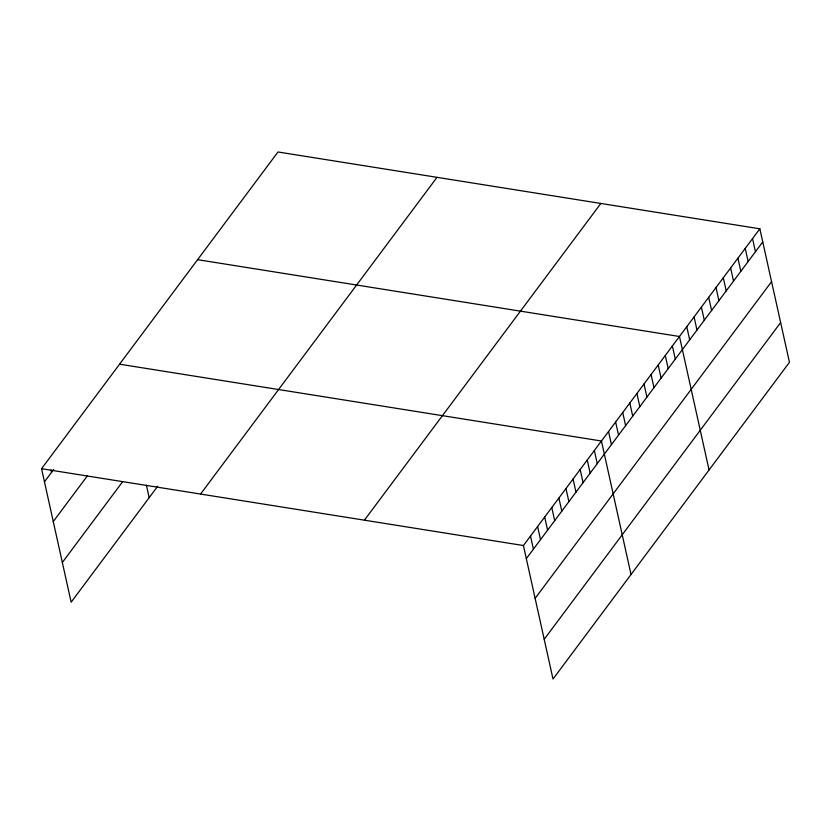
<?xml version="1.0" encoding="UTF-8"?>
<svg xmlns="http://www.w3.org/2000/svg" width="831" height="831" viewBox="0 0 831 831"><rect width="100%" height="100%" fill="white"/><g stroke="black" fill="none" stroke-linecap="round" stroke-linejoin="round"><path stroke-width="1.25" d="M157.682 486.27L71.144 602.195L41.55 468.705L277.99 151.98L759.856 228.805L789.45 362.295L553.01 679.02L523.416 545.531L759.856 228.805M44.459 481.824L53.683 469.473M53.267 521.546L87.317 475.945M62.335 562.473L122.635 481.71M200.562 494.061L437.013 177.335M364.404 520.175L600.844 203.46M526.324 558.65L762.765 241.925M535.133 598.372L771.573 281.647M544.201 639.299L780.641 322.573M197.601 259.667L679.467 336.493L709.061 469.982M119.581 364.186L601.436 441.012L631.03 574.501M41.55 468.705L523.416 545.531M752.543 238.601L755.462 251.72M745.241 248.386L748.149 261.505M737.928 258.171L740.837 271.301M730.626 267.966L733.534 281.086M723.313 277.751L726.221 290.871M716.01 287.547L718.919 300.666M708.698 297.332L711.606 310.451M701.395 307.127L704.304 320.247M694.082 316.912L696.991 330.032M686.77 326.708L689.678 339.827M672.372 345.997L675.281 359.117M665.278 355.491L668.186 368.611M658.183 364.996L661.092 378.115M651.088 374.501L653.997 387.62M644.004 384.005L646.913 397.125M636.91 393.499L639.818 406.619M629.815 403.004L632.723 416.123M622.72 412.508L625.629 425.628M615.626 422.003L618.534 435.132M608.531 431.507L611.439 444.627M594.352 450.516L597.26 463.636M587.257 460.01L590.166 473.13M580.163 469.515L583.071 482.634M573.068 479.02L575.976 492.139M565.973 488.524L568.882 501.644M558.879 498.018L561.787 511.138M551.784 507.523L554.692 520.642M544.689 517.027L547.598 530.147M537.605 526.522L540.514 539.651M530.51 536.026L533.419 549.146M146.422 485.262L149.165 497.676M51.023 469.941L51.553 472.33"/></g></svg>
